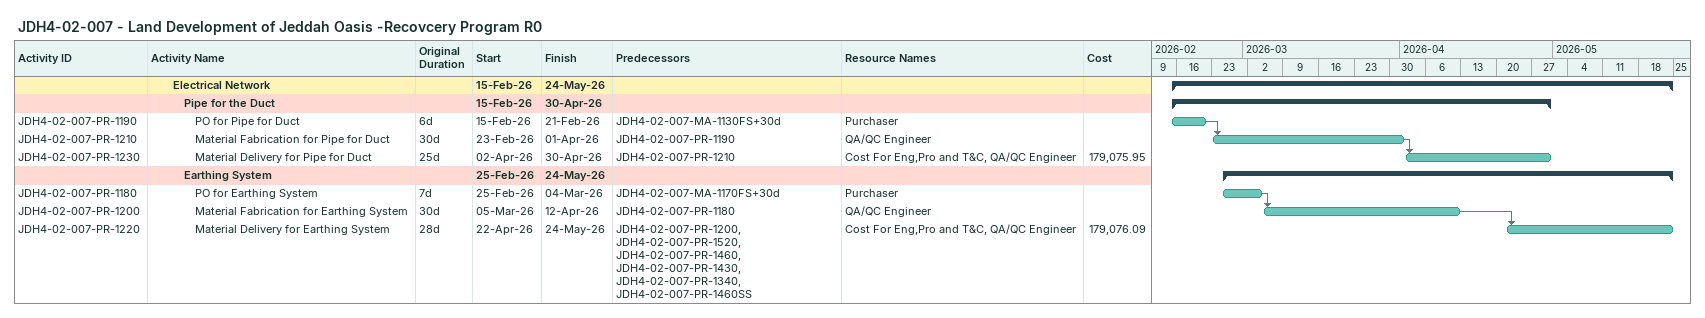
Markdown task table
JDH4-02-007 - Land Development of Jeddah Oasis -Recovcery Program R0

| ID | Level | Task | Original duration | Start | Finish | Predecessors | Resources | Cost |
|---|---|---|---|---|---|---|---|---|
|  | 3 | **Electrical Network** |  | 2026-02-15 | 2026-05-24 |  |  |  |
|  | 4 | **Pipe for the Duct** |  | 2026-02-15 | 2026-04-30 |  |  |  |
| JDH4-02-007-PR-1190 | 5 | PO for Pipe for Duct | 6d | 2026-02-15 | 2026-02-21 | JDH4-02-007-MA-1130FS+30d | Purchaser |  |
| JDH4-02-007-PR-1210 | 5 | Material Fabrication for Pipe for Duct | 30d | 2026-02-23 | 2026-04-01 | JDH4-02-007-PR-1190 | QA/QC Engineer |  |
| JDH4-02-007-PR-1230 | 5 | Material Delivery for Pipe for Duct | 25d | 2026-04-02 | 2026-04-30 | JDH4-02-007-PR-1210 | Cost For Eng,Pro and T&C, QA/QC Engineer | 179075.95 |
|  | 4 | **Earthing System** |  | 2026-02-25 | 2026-05-24 |  |  |  |
| JDH4-02-007-PR-1180 | 5 | PO for Earthing System | 7d | 2026-02-25 | 2026-03-04 | JDH4-02-007-MA-1170FS+30d | Purchaser |  |
| JDH4-02-007-PR-1200 | 5 | Material Fabrication for Earthing System | 30d | 2026-03-05 | 2026-04-12 | JDH4-02-007-PR-1180 | QA/QC Engineer |  |
| JDH4-02-007-PR-1220 | 5 | Material Delivery for Earthing System | 28d | 2026-04-22 | 2026-05-24 | JDH4-02-007-PR-1200, JDH4-02-007-PR-1520, JDH4-02-007-PR-1460, JDH4-02-007-PR-1430, JDH4-02-007-PR-1340, JDH4-02-007-PR-1460SS | Cost For Eng,Pro and T&C, QA/QC Engineer | 179076.09 |
